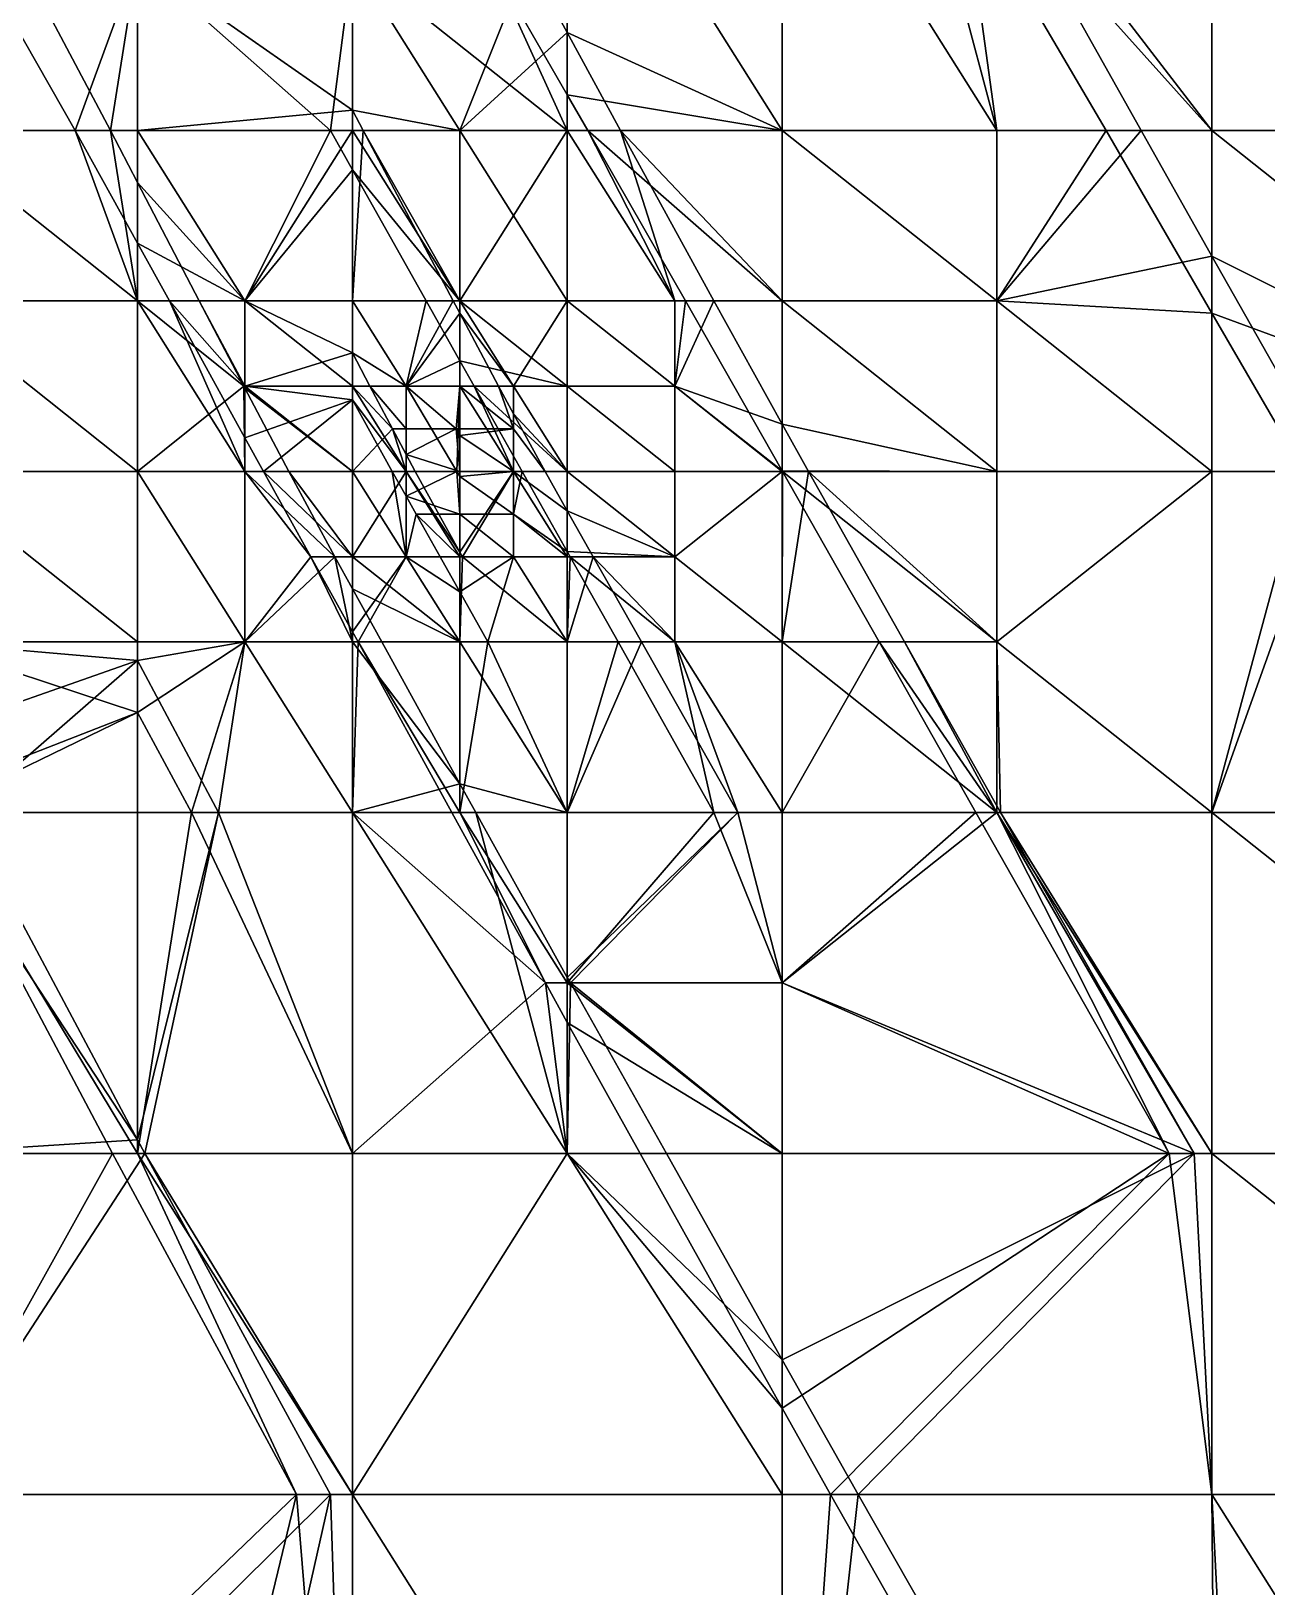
# Model space of a CAD drawing. Extents: x 376891 to 377036, y 6958800 to 6959083.
# Drawn here: x 376998.57 to 377021.57, y 6958930.8 to 6958959.76 of the extents above; entities that cross this region are included whole.
import ezdxf

# ---------------------------------------------------------------- set-up
doc = ezdxf.new("R2010")
doc.units = 0
doc.layers.add('FM2', color=7, linetype='CONTINUOUS')

msp = doc.modelspace()

# ---------------------------------------------------------------- linework, layer by layer
at = {"layer": 'FM2'}
for points in [[(376996.548, 6958957.916, 324.598), (377000.042, 6958957.916, 326.485), (376996.673, 6958964.266, 326.485)], [(376996.673, 6958964.266, 326.485), (377000.042, 6958957.916, 326.485), (377000.548, 6958961.091, 327.656)], [(377008.548, 6958964.266, 333.269), (377008.548, 6958958.581, 331.525), (377007.099, 6958961.091, 331.525)], [(377007.815, 6958961.091, 331.525), (377008.548, 6958959.737, 331.525), (377008.548, 6958964.266, 332.834)], [(377012.548, 6958957.916, 333.094), (377012.548, 6958964.266, 334.935), (377008.548, 6958964.266, 332.834)], [(377012.548, 6958957.916, 333.094), (377008.548, 6958964.266, 332.834), (377008.548, 6958959.737, 331.525)], [(377008.548, 6958964.266, 333.269), (377012.548, 6958964.266, 335.362), (377012.548, 6958957.916, 333.418)], [(377008.548, 6958958.581, 331.525), (377008.548, 6958964.266, 333.269), (377012.548, 6958957.916, 333.418)], [(377012.548, 6958964.266, 334.935), (377012.548, 6958957.916, 333.094), (377016.548, 6958957.916, 335.173)], [(377015.669, 6958964.266, 336.565), (377012.548, 6958964.266, 334.935), (377016.548, 6958957.916, 335.173)], [(377016.548, 6958957.916, 335.507), (377012.548, 6958957.916, 333.418), (377012.548, 6958964.266, 335.362)], [(377016.548, 6958957.916, 335.507), (377012.548, 6958964.266, 335.362), (377014.853, 6958964.266, 336.565)], [(377014.853, 6958964.266, 336.565), (377018.58, 6958957.916, 336.565), (377016.548, 6958957.916, 335.507)], [(377014.853, 6958964.266, 336.565), (377020.548, 6958964.266, 339.528), (377020.548, 6958957.916, 337.587)], [(377020.548, 6958957.916, 337.587), (377018.58, 6958957.916, 336.565), (377014.853, 6958964.266, 336.565)], [(377016.548, 6958957.916, 335.173), (377019.232, 6958957.916, 336.565), (377015.669, 6958964.266, 336.565)], [(377020.548, 6958957.916, 337.246), (377020.548, 6958964.266, 339.108), (377015.669, 6958964.266, 336.565)], [(377015.669, 6958964.266, 336.565), (377019.232, 6958957.916, 336.565), (377020.548, 6958957.916, 337.246)], [(377028.548, 6958957.916, 341.371), (377028.548, 6958964.266, 343.246), (377020.548, 6958964.266, 339.108)], [(377020.548, 6958964.266, 339.108), (377020.548, 6958957.916, 337.246), (377028.548, 6958957.916, 341.371)], [(377020.548, 6958964.266, 339.528), (377028.548, 6958964.266, 343.66), (377028.548, 6958957.916, 341.721)], [(377028.548, 6958957.916, 341.721), (377020.548, 6958957.916, 337.587), (377020.548, 6958964.266, 339.528)], [(377000.548, 6958961.091, 328.059), (376999.388, 6958957.916, 326.485), (376996.548, 6958962.894, 326.485)], [(376996.548, 6958957.916, 324.968), (376996.548, 6958962.894, 326.485), (376999.388, 6958957.916, 326.485)], [(377000.548, 6958961.091, 328.059), (377000.548, 6958957.916, 327.104), (376999.388, 6958957.916, 326.485)], [(377000.042, 6958957.916, 326.485), (377000.548, 6958957.916, 326.758), (377000.548, 6958961.091, 327.656)], [(377000.548, 6958961.091, 327.656), (377000.548, 6958957.916, 326.758), (377004.548, 6958958.294, 329.005)], [(377004.548, 6958958.294, 329.005), (377004.548, 6958961.091, 329.798), (377000.548, 6958961.091, 327.656)], [(377004.137, 6958957.916, 329.005), (377000.548, 6958957.916, 327.104), (377000.548, 6958961.091, 328.059)], [(377004.137, 6958957.916, 329.005), (377000.548, 6958961.091, 328.059), (377004.548, 6958961.091, 330.182)], [(377004.548, 6958961.091, 330.182), (377004.548, 6958957.916, 329.222), (377004.137, 6958957.916, 329.005)], [(377004.548, 6958961.091, 329.798), (377004.548, 6958958.294, 329.005), (377006.548, 6958957.916, 329.954)], [(377007.815, 6958961.091, 331.525), (377004.548, 6958961.091, 329.798), (377006.548, 6958957.916, 329.954)], [(377008.548, 6958957.916, 331.323), (377004.548, 6958957.916, 329.222), (377004.548, 6958961.091, 330.182)], [(377004.548, 6958961.091, 330.182), (377007.099, 6958961.091, 331.525), (377008.548, 6958957.916, 331.323)], [(377008.548, 6958959.737, 331.525), (377007.815, 6958961.091, 331.525), (377006.548, 6958957.916, 329.954)], [(377007.099, 6958961.091, 331.525), (377008.548, 6958958.581, 331.525), (377008.548, 6958957.916, 331.323)], [(377006.548, 6958957.916, 329.954), (377008.548, 6958957.916, 331.005), (377008.548, 6958959.737, 331.525)], [(377009.542, 6958957.916, 331.525), (377008.548, 6958959.737, 331.525), (377008.548, 6958957.916, 331.005)], [(377008.548, 6958959.737, 331.525), (377009.542, 6958957.916, 331.525), (377012.548, 6958957.916, 333.094)], [(377008.548, 6958957.916, 331.323), (377008.548, 6958958.581, 331.525), (377008.932, 6958957.916, 331.525)], [(377012.548, 6958957.916, 333.418), (377008.932, 6958957.916, 331.525), (377008.548, 6958958.581, 331.525)], [(377000.548, 6958957.916, 326.758), (377004.548, 6958957.916, 328.898), (377004.548, 6958958.294, 329.005)], [(377004.75, 6958957.916, 329.005), (377004.548, 6958958.294, 329.005), (377004.548, 6958957.916, 328.898)], [(377004.548, 6958958.294, 329.005), (377004.75, 6958957.916, 329.005), (377006.548, 6958957.916, 329.954)], [(376996.548, 6958957.916, 324.598), (376996.548, 6958954.742, 323.704), (377000.548, 6958954.742, 325.865)], [(377000.548, 6958954.742, 325.865), (377000.042, 6958957.916, 326.485), (376996.548, 6958957.916, 324.598)], [(377000.548, 6958954.742, 326.168), (376996.548, 6958954.742, 324.037), (376996.548, 6958957.916, 324.968)], [(376996.548, 6958957.916, 324.968), (376999.388, 6958957.916, 326.485), (377000.548, 6958954.742, 326.168)], [(376999.388, 6958957.916, 326.485), (377000.548, 6958957.916, 327.104), (377000.548, 6958955.818, 326.485)], [(376999.388, 6958957.916, 326.485), (377000.548, 6958955.818, 326.485), (377000.548, 6958954.742, 326.168)], [(377000.548, 6958956.945, 326.485), (377000.548, 6958957.916, 326.758), (377000.042, 6958957.916, 326.485)], [(377000.548, 6958954.742, 325.865), (377000.548, 6958956.945, 326.485), (377000.042, 6958957.916, 326.485)], [(377000.548, 6958957.916, 326.758), (377000.548, 6958956.945, 326.485), (377002.548, 6958954.742, 326.944)], [(377004.548, 6958957.916, 328.898), (377000.548, 6958957.916, 326.758), (377002.548, 6958954.742, 326.944)], [(377002.548, 6958954.742, 327.23), (377000.548, 6958955.818, 326.485), (377000.548, 6958957.916, 327.104)], [(377002.548, 6958954.742, 327.23), (377000.548, 6958957.916, 327.104), (377004.137, 6958957.916, 329.005)], [(377002.548, 6958954.742, 326.944), (377004.548, 6958954.742, 328.014), (377004.548, 6958957.916, 328.898)], [(377002.548, 6958954.742, 327.23), (377004.137, 6958957.916, 329.005), (377004.548, 6958957.182, 329.005)], [(377004.137, 6958957.916, 329.005), (377004.548, 6958957.916, 329.222), (377004.548, 6958957.182, 329.005)], [(377004.75, 6958957.916, 329.005), (377004.548, 6958957.916, 328.898), (377004.548, 6958954.742, 328.014)], [(377004.548, 6958954.742, 328.014), (377006.426, 6958954.742, 329.005), (377004.75, 6958957.916, 329.005)], [(377006.548, 6958954.742, 329.332), (377004.548, 6958957.182, 329.005), (377004.548, 6958957.916, 329.222)], [(377006.548, 6958954.742, 329.332), (377004.548, 6958957.916, 329.222), (377008.548, 6958957.916, 331.323)], [(377006.548, 6958954.742, 329.069), (377006.548, 6958957.916, 329.954), (377004.75, 6958957.916, 329.005)], [(377004.75, 6958957.916, 329.005), (377006.426, 6958954.742, 329.005), (377006.548, 6958954.742, 329.069)], [(377008.548, 6958954.742, 330.111), (377008.548, 6958957.916, 331.005), (377006.548, 6958957.916, 329.954)], [(377006.548, 6958957.916, 329.954), (377006.548, 6958954.742, 329.069), (377008.548, 6958954.742, 330.111)], [(377008.548, 6958957.916, 331.323), (377008.548, 6958954.742, 330.376), (377006.548, 6958954.742, 329.332)], [(377008.548, 6958957.916, 331.005), (377008.548, 6958954.742, 330.111), (377010.548, 6958954.742, 331.147)], [(377009.542, 6958957.916, 331.525), (377008.548, 6958957.916, 331.005), (377010.548, 6958954.742, 331.147)], [(377010.548, 6958954.742, 331.42), (377008.548, 6958954.742, 330.376), (377008.548, 6958957.916, 331.323)], [(377010.548, 6958954.742, 331.42), (377008.548, 6958957.916, 331.323), (377008.932, 6958957.916, 331.525)], [(377008.932, 6958957.916, 331.525), (377010.749, 6958954.742, 331.525), (377010.548, 6958954.742, 331.42)], [(377008.932, 6958957.916, 331.525), (377012.548, 6958957.916, 333.418), (377012.548, 6958954.742, 332.465)], [(377012.548, 6958954.742, 332.465), (377010.749, 6958954.742, 331.525), (377008.932, 6958957.916, 331.525)], [(377010.548, 6958954.742, 331.147), (377011.277, 6958954.742, 331.525), (377009.542, 6958957.916, 331.525)], [(377012.548, 6958954.742, 332.184), (377012.548, 6958957.916, 333.094), (377009.542, 6958957.916, 331.525)], [(377009.542, 6958957.916, 331.525), (377011.277, 6958954.742, 331.525), (377012.548, 6958954.742, 332.184)], [(377016.548, 6958954.742, 334.256), (377016.548, 6958957.916, 335.173), (377012.548, 6958957.916, 333.094)], [(377012.548, 6958957.916, 333.094), (377012.548, 6958954.742, 332.184), (377016.548, 6958954.742, 334.256)], [(377012.548, 6958957.916, 333.418), (377016.548, 6958957.916, 335.507), (377016.548, 6958954.742, 334.552)], [(377016.548, 6958954.742, 334.552), (377012.548, 6958954.742, 332.465), (377012.548, 6958957.916, 333.418)], [(377019.232, 6958957.916, 336.565), (377016.548, 6958957.916, 335.173), (377016.548, 6958954.742, 334.256)], [(377020.548, 6958955.575, 336.565), (377019.232, 6958957.916, 336.565), (377016.548, 6958954.742, 334.256)], [(377016.548, 6958954.742, 334.552), (377016.548, 6958957.916, 335.507), (377018.58, 6958957.916, 336.565)], [(377016.548, 6958954.742, 334.552), (377018.58, 6958957.916, 336.565), (377020.548, 6958954.512, 336.565)], [(377018.58, 6958957.916, 336.565), (377020.548, 6958957.916, 337.587), (377020.548, 6958954.512, 336.565)], [(377020.548, 6958955.575, 336.565), (377020.548, 6958957.916, 337.246), (377019.232, 6958957.916, 336.565)], [(377028.548, 6958951.567, 339.512), (377028.548, 6958957.916, 341.371), (377020.548, 6958957.916, 337.246)], [(377028.548, 6958951.567, 339.512), (377020.548, 6958957.916, 337.246), (377020.548, 6958955.575, 336.565)], [(377020.548, 6958957.916, 337.587), (377028.548, 6958957.916, 341.721), (377028.548, 6958951.567, 339.813)], [(377020.548, 6958954.512, 336.565), (377020.548, 6958957.916, 337.587), (377028.548, 6958951.567, 339.813)], [(377004.548, 6958957.182, 329.005), (377004.548, 6958954.742, 328.285), (377002.548, 6958954.742, 327.23)], [(377004.548, 6958954.742, 328.285), (377004.548, 6958957.182, 329.005), (377005.923, 6958954.742, 329.005)], [(377006.548, 6958954.742, 329.332), (377005.923, 6958954.742, 329.005), (377004.548, 6958957.182, 329.005)], [(377000.548, 6958956.945, 326.485), (377001.697, 6958954.742, 326.485), (377002.548, 6958954.742, 326.944)], [(377001.697, 6958954.742, 326.485), (377000.548, 6958956.945, 326.485), (377000.548, 6958954.742, 325.865)], [(377002.548, 6958954.742, 327.23), (377001.145, 6958954.742, 326.485), (377000.548, 6958955.818, 326.485)], [(377000.548, 6958954.742, 326.168), (377000.548, 6958955.818, 326.485), (377001.145, 6958954.742, 326.485)], [(377020.548, 6958951.567, 335.398), (377020.548, 6958955.575, 336.565), (377016.548, 6958954.742, 334.256)], [(377022.816, 6958951.567, 336.565), (377020.548, 6958955.575, 336.565), (377020.548, 6958951.567, 335.398)], [(377020.548, 6958955.575, 336.565), (377022.816, 6958951.567, 336.565), (377028.548, 6958951.567, 339.512)], [(377000.548, 6958951.567, 324.965), (377000.548, 6958954.742, 325.865), (376996.548, 6958954.742, 323.704)], [(376996.548, 6958954.742, 323.704), (376996.548, 6958951.567, 322.816), (377000.548, 6958951.567, 324.965)], [(376996.548, 6958954.742, 324.037), (377000.548, 6958954.742, 326.168), (377000.548, 6958951.567, 325.243)], [(377000.548, 6958951.567, 325.243), (376996.548, 6958951.567, 323.128), (376996.548, 6958954.742, 324.037)], [(377000.548, 6958954.742, 325.865), (377000.548, 6958951.567, 324.965), (377002.527, 6958953.154, 326.485)], [(377002.527, 6958953.154, 326.485), (377001.697, 6958954.742, 326.485), (377000.548, 6958954.742, 325.865)], [(377002.548, 6958951.567, 326.303), (377000.548, 6958951.567, 325.243), (377000.548, 6958954.742, 326.168)], [(377000.548, 6958954.742, 326.168), (377001.145, 6958954.742, 326.485), (377002.548, 6958951.567, 326.303)], [(377002.548, 6958953.154, 326.766), (377002.548, 6958952.193, 326.485), (377001.145, 6958954.742, 326.485)], [(377001.145, 6958954.742, 326.485), (377002.548, 6958954.742, 327.23), (377002.548, 6958953.154, 326.766)], [(377001.145, 6958954.742, 326.485), (377002.548, 6958952.193, 326.485), (377002.548, 6958951.567, 326.303)], [(377002.548, 6958953.154, 326.497), (377002.548, 6958954.742, 326.944), (377001.697, 6958954.742, 326.485)], [(377001.697, 6958954.742, 326.485), (377002.527, 6958953.154, 326.485), (377002.548, 6958953.154, 326.497)], [(377002.548, 6958954.742, 326.944), (377002.548, 6958953.154, 326.497), (377004.548, 6958953.777, 327.745)], [(377004.548, 6958953.777, 327.745), (377004.548, 6958954.742, 328.014), (377002.548, 6958954.742, 326.944)], [(377002.548, 6958954.742, 327.23), (377004.548, 6958954.742, 328.285), (377004.548, 6958953.154, 327.82)], [(377004.548, 6958953.154, 327.82), (377002.548, 6958953.154, 326.766), (377002.548, 6958954.742, 327.23)], [(377004.548, 6958954.742, 328.014), (377004.548, 6958953.777, 327.745), (377005.548, 6958953.154, 328.103)], [(377006.426, 6958954.742, 329.005), (377004.548, 6958954.742, 328.014), (377005.548, 6958953.154, 328.103)], [(377005.548, 6958953.154, 328.344), (377004.548, 6958953.154, 327.82), (377004.548, 6958954.742, 328.285)], [(377005.548, 6958953.154, 328.344), (377004.548, 6958954.742, 328.285), (377005.923, 6958954.742, 329.005)], [(377006.548, 6958954.51, 329.005), (377006.426, 6958954.742, 329.005), (377005.548, 6958953.154, 328.103)], [(377005.548, 6958953.154, 328.344), (377005.923, 6958954.742, 329.005), (377006.548, 6958953.628, 329.005)], [(377005.923, 6958954.742, 329.005), (377006.548, 6958954.742, 329.332), (377006.548, 6958953.628, 329.005)], [(377006.548, 6958954.51, 329.005), (377006.548, 6958954.742, 329.069), (377006.426, 6958954.742, 329.005)], [(377006.548, 6958954.742, 329.069), (377006.548, 6958954.51, 329.005), (377007.548, 6958953.154, 329.149)], [(377008.548, 6958954.742, 330.111), (377006.548, 6958954.742, 329.069), (377007.548, 6958953.154, 329.149)], [(377006.548, 6958954.742, 329.332), (377008.548, 6958954.742, 330.376), (377008.548, 6958953.154, 329.909)], [(377006.548, 6958953.628, 329.005), (377006.548, 6958954.742, 329.332), (377008.548, 6958953.154, 329.909)], [(377007.548, 6958953.154, 329.149), (377008.548, 6958953.154, 329.666), (377008.548, 6958954.742, 330.111)], [(377010.548, 6958953.154, 330.697), (377010.548, 6958954.742, 331.147), (377008.548, 6958954.742, 330.111)], [(377008.548, 6958954.742, 330.111), (377008.548, 6958953.154, 329.666), (377010.548, 6958953.154, 330.697)], [(377008.548, 6958954.742, 330.376), (377010.548, 6958954.742, 331.42), (377010.548, 6958953.154, 330.95)], [(377010.548, 6958953.154, 330.95), (377008.548, 6958953.154, 329.909), (377008.548, 6958954.742, 330.376)], [(377011.277, 6958954.742, 331.525), (377010.548, 6958954.742, 331.147), (377010.548, 6958953.154, 330.697)], [(377012.548, 6958952.448, 331.525), (377011.277, 6958954.742, 331.525), (377010.548, 6958953.154, 330.697)], [(377010.548, 6958953.154, 330.95), (377010.548, 6958954.742, 331.42), (377010.749, 6958954.742, 331.525)], [(377010.548, 6958953.154, 330.95), (377010.749, 6958954.742, 331.525), (377012.548, 6958951.579, 331.525)], [(377010.749, 6958954.742, 331.525), (377012.548, 6958954.742, 332.465), (377012.548, 6958951.579, 331.525)], [(377012.548, 6958952.448, 331.525), (377012.548, 6958954.742, 332.184), (377011.277, 6958954.742, 331.525)], [(377016.548, 6958951.567, 333.334), (377016.548, 6958954.742, 334.256), (377012.548, 6958954.742, 332.184)], [(377016.548, 6958951.567, 333.334), (377012.548, 6958954.742, 332.184), (377012.548, 6958952.448, 331.525)], [(377012.548, 6958954.742, 332.465), (377016.548, 6958954.742, 334.552), (377016.548, 6958951.567, 333.602)], [(377012.548, 6958951.579, 331.525), (377012.548, 6958954.742, 332.465), (377016.548, 6958951.567, 333.602)], [(377016.548, 6958954.742, 334.256), (377016.548, 6958951.567, 333.334), (377020.548, 6958951.567, 335.398)], [(377016.548, 6958954.742, 334.552), (377020.548, 6958954.512, 336.565), (377020.548, 6958951.567, 335.68)], [(377020.548, 6958951.567, 335.68), (377016.548, 6958951.567, 333.602), (377016.548, 6958954.742, 334.552)], [(377005.548, 6958953.154, 328.103), (377006.548, 6958953.154, 328.629), (377006.548, 6958954.51, 329.005)], [(377007.27, 6958953.154, 329.005), (377006.548, 6958954.51, 329.005), (377006.548, 6958953.154, 328.629)], [(377006.548, 6958954.51, 329.005), (377007.27, 6958953.154, 329.005), (377007.548, 6958953.154, 329.149)], [(377020.548, 6958951.567, 335.68), (377020.548, 6958954.512, 336.565), (377022.259, 6958951.567, 336.565)], [(377028.548, 6958951.567, 339.813), (377022.259, 6958951.567, 336.565), (377020.548, 6958954.512, 336.565)], [(377002.548, 6958953.154, 326.497), (377004.548, 6958953.154, 327.571), (377004.548, 6958953.777, 327.745)], [(377004.875, 6958953.154, 327.745), (377004.548, 6958953.777, 327.745), (377004.548, 6958953.154, 327.571)], [(377004.548, 6958953.777, 327.745), (377004.875, 6958953.154, 327.745), (377005.548, 6958953.154, 328.103)], [(377006.548, 6958953.628, 329.005), (377006.548, 6958953.154, 328.866), (377005.548, 6958953.154, 328.344)], [(377006.548, 6958953.154, 328.866), (377006.548, 6958953.628, 329.005), (377006.814, 6958953.154, 329.005)], [(377008.548, 6958953.154, 329.909), (377006.814, 6958953.154, 329.005), (377006.548, 6958953.628, 329.005)], [(377000.548, 6958951.567, 324.965), (377002.548, 6958951.567, 326.045), (377002.527, 6958953.154, 326.485)], [(377002.548, 6958953.114, 326.485), (377002.548, 6958953.154, 326.497), (377002.527, 6958953.154, 326.485)], [(377002.548, 6958951.567, 326.045), (377002.548, 6958953.114, 326.485), (377002.527, 6958953.154, 326.485)], [(377004.548, 6958951.567, 327.121), (377004.548, 6958953.154, 327.571), (377002.548, 6958953.154, 326.497)], [(377004.548, 6958951.567, 327.121), (377002.548, 6958953.154, 326.497), (377002.548, 6958953.114, 326.485)], [(377004.548, 6958952.898, 327.745), (377002.548, 6958952.193, 326.485), (377002.548, 6958953.154, 326.766)], [(377002.548, 6958953.154, 326.766), (377004.548, 6958953.154, 327.82), (377004.548, 6958952.898, 327.745)], [(377002.548, 6958953.114, 326.485), (377003.365, 6958951.567, 326.485), (377004.548, 6958951.567, 327.121)], [(377003.365, 6958951.567, 326.485), (377002.548, 6958953.114, 326.485), (377002.548, 6958951.567, 326.045)], [(377004.548, 6958953.154, 327.571), (377004.548, 6958951.567, 327.121), (377005.293, 6958952.36, 327.745)], [(377005.293, 6958952.36, 327.745), (377004.875, 6958953.154, 327.745), (377004.548, 6958953.154, 327.571)], [(377004.548, 6958953.154, 327.82), (377005.548, 6958953.154, 328.344), (377005.548, 6958951.567, 327.88)], [(377004.548, 6958952.898, 327.745), (377004.548, 6958953.154, 327.82), (377005.548, 6958951.567, 327.88)], [(377005.548, 6958952.36, 327.881), (377005.548, 6958953.154, 328.103), (377004.875, 6958953.154, 327.745)], [(377004.875, 6958953.154, 327.745), (377005.293, 6958952.36, 327.745), (377005.548, 6958952.36, 327.881)], [(377005.548, 6958953.154, 328.103), (377005.548, 6958952.36, 327.881), (377006.481, 6958952.36, 328.375)], [(377006.548, 6958953.154, 328.629), (377005.548, 6958953.154, 328.103), (377006.481, 6958952.36, 328.375)], [(377006.495, 6958951.567, 328.375), (377005.548, 6958951.567, 327.88), (377005.548, 6958953.154, 328.344)], [(377006.495, 6958951.567, 328.375), (377005.548, 6958953.154, 328.344), (377006.548, 6958953.154, 328.866)], [(377006.481, 6958952.36, 328.375), (377006.548, 6958952.36, 328.41), (377006.548, 6958953.154, 328.629)], [(377006.548, 6958953.154, 328.866), (377006.548, 6958951.567, 328.402), (377006.495, 6958951.567, 328.375)], [(377006.548, 6958953.154, 328.629), (377006.548, 6958952.36, 328.41), (377007.548, 6958952.36, 328.928)], [(377007.548, 6958952.36, 328.928), (377007.27, 6958953.154, 329.005), (377006.548, 6958953.154, 328.629)], [(377007.548, 6958951.567, 328.922), (377006.548, 6958951.567, 328.402), (377006.548, 6958953.154, 328.866)], [(377007.548, 6958951.567, 328.922), (377006.548, 6958953.154, 328.866), (377006.814, 6958953.154, 329.005)], [(377006.814, 6958953.154, 329.005), (377007.707, 6958951.567, 329.005), (377007.548, 6958951.567, 328.922)], [(377006.814, 6958953.154, 329.005), (377008.548, 6958953.154, 329.909), (377008.548, 6958951.567, 329.443)], [(377008.548, 6958951.567, 329.443), (377007.707, 6958951.567, 329.005), (377006.814, 6958953.154, 329.005)], [(377007.548, 6958952.36, 328.928), (377007.548, 6958952.638, 329.005), (377007.27, 6958953.154, 329.005)], [(377007.548, 6958952.638, 329.005), (377007.548, 6958953.154, 329.149), (377007.27, 6958953.154, 329.005)], [(377008.548, 6958951.567, 329.217), (377008.548, 6958953.154, 329.666), (377007.548, 6958953.154, 329.149)], [(377008.548, 6958951.567, 329.217), (377007.548, 6958953.154, 329.149), (377007.548, 6958952.638, 329.005)], [(377010.548, 6958951.567, 330.244), (377010.548, 6958953.154, 330.697), (377008.548, 6958953.154, 329.666)], [(377008.548, 6958953.154, 329.666), (377008.548, 6958951.567, 329.217), (377010.548, 6958951.567, 330.244)], [(377008.548, 6958953.154, 329.909), (377010.548, 6958953.154, 330.95), (377010.548, 6958951.567, 330.483)], [(377010.548, 6958951.567, 330.483), (377008.548, 6958951.567, 329.443), (377008.548, 6958953.154, 329.909)], [(377012.548, 6958951.567, 331.272), (377012.548, 6958952.448, 331.525), (377010.548, 6958953.154, 330.697)], [(377010.548, 6958953.154, 330.697), (377010.548, 6958951.567, 330.244), (377012.548, 6958951.567, 331.272)], [(377010.548, 6958953.154, 330.95), (377012.548, 6958951.579, 331.525), (377012.548, 6958951.567, 331.521)], [(377012.548, 6958951.567, 331.521), (377010.548, 6958951.567, 330.483), (377010.548, 6958953.154, 330.95)], [(377004.548, 6958952.898, 327.745), (377002.894, 6958951.567, 326.485), (377002.548, 6958952.193, 326.485)], [(377004.548, 6958952.898, 327.745), (377004.548, 6958951.567, 327.356), (377002.894, 6958951.567, 326.485)], [(377005.548, 6958951.567, 327.88), (377005.291, 6958951.567, 327.745), (377004.548, 6958952.898, 327.745)], [(377004.548, 6958951.567, 327.356), (377004.548, 6958952.898, 327.745), (377005.291, 6958951.567, 327.745)], [(377008.136, 6958951.567, 329.005), (377007.548, 6958952.638, 329.005), (377007.548, 6958952.36, 328.928)], [(377007.548, 6958952.638, 329.005), (377008.136, 6958951.567, 329.005), (377008.548, 6958951.567, 329.217)], [(377013.039, 6958951.567, 331.525), (377012.548, 6958952.448, 331.525), (377012.548, 6958951.567, 331.272)], [(377012.548, 6958952.448, 331.525), (377013.039, 6958951.567, 331.525), (377016.548, 6958951.567, 333.334)], [(377002.548, 6958951.567, 326.303), (377002.548, 6958952.193, 326.485), (377002.894, 6958951.567, 326.485)], [(377004.548, 6958951.567, 327.121), (377005.548, 6958951.567, 327.656), (377005.293, 6958952.36, 327.745)], [(377005.548, 6958951.88, 327.745), (377005.548, 6958952.36, 327.881), (377005.293, 6958952.36, 327.745)], [(377005.548, 6958951.567, 327.656), (377005.548, 6958951.88, 327.745), (377005.293, 6958952.36, 327.745)], [(377006.481, 6958952.36, 328.375), (377005.548, 6958952.36, 327.881), (377005.548, 6958951.88, 327.745)], [(377006.548, 6958951.567, 328.189), (377006.481, 6958952.36, 328.375), (377005.548, 6958951.88, 327.745)], [(377006.548, 6958951.567, 328.189), (377006.548, 6958952.234, 328.375), (377006.481, 6958952.36, 328.375)], [(377006.548, 6958952.234, 328.375), (377006.548, 6958952.36, 328.41), (377006.481, 6958952.36, 328.375)], [(377007.548, 6958952.36, 328.928), (377006.548, 6958952.36, 328.41), (377006.548, 6958952.234, 328.375)], [(377007.548, 6958951.567, 328.703), (377007.548, 6958952.36, 328.928), (377006.548, 6958952.234, 328.375)], [(377006.548, 6958952.234, 328.375), (377006.548, 6958951.567, 328.189), (377007.548, 6958951.567, 328.703)], [(377007.548, 6958952.36, 328.928), (377007.548, 6958951.567, 328.703), (377008.136, 6958951.567, 329.005)], [(377005.548, 6958951.88, 327.745), (377005.715, 6958951.567, 327.745), (377006.548, 6958951.567, 328.189)], [(377005.715, 6958951.567, 327.745), (377005.548, 6958951.88, 327.745), (377005.548, 6958951.567, 327.656)], [(377000.548, 6958948.392, 324.064), (377000.548, 6958951.567, 324.965), (376996.548, 6958951.567, 322.816)], [(376996.548, 6958951.567, 322.816), (376996.548, 6958948.392, 321.932), (377000.548, 6958948.392, 324.064)], [(376996.548, 6958951.567, 323.128), (377000.548, 6958951.567, 325.243), (377000.548, 6958948.392, 324.334)], [(377000.548, 6958948.392, 324.334), (376996.548, 6958948.392, 322.238), (376996.548, 6958951.567, 323.128)], [(377002.548, 6958948.392, 325.131), (377002.548, 6958951.567, 326.045), (377000.548, 6958951.567, 324.965)], [(377000.548, 6958951.567, 324.965), (377000.548, 6958948.392, 324.064), (377002.548, 6958948.392, 325.131)], [(377000.548, 6958951.567, 325.243), (377002.548, 6958951.567, 326.303), (377002.548, 6958948.392, 325.383)], [(377002.548, 6958948.392, 325.383), (377000.548, 6958948.392, 324.334), (377000.548, 6958951.567, 325.243)], [(377002.548, 6958951.567, 326.045), (377002.548, 6958948.392, 325.131), (377004.22, 6958949.979, 326.485)], [(377004.22, 6958949.979, 326.485), (377003.365, 6958951.567, 326.485), (377002.548, 6958951.567, 326.045)], [(377003.772, 6958949.979, 326.485), (377002.548, 6958948.392, 325.383), (377002.548, 6958951.567, 326.303)], [(377002.548, 6958951.567, 326.303), (377002.894, 6958951.567, 326.485), (377003.772, 6958949.979, 326.485)], [(377002.894, 6958951.567, 326.485), (377004.548, 6958951.567, 327.356), (377004.548, 6958949.979, 326.893)], [(377004.548, 6958949.979, 326.893), (377003.772, 6958949.979, 326.485), (377002.894, 6958951.567, 326.485)], [(377004.548, 6958949.979, 326.661), (377004.548, 6958951.567, 327.121), (377003.365, 6958951.567, 326.485)], [(377003.365, 6958951.567, 326.485), (377004.22, 6958949.979, 326.485), (377004.548, 6958949.979, 326.661)], [(377004.548, 6958949.979, 326.661), (377006.548, 6958949.979, 327.72), (377005.548, 6958951.567, 327.656)], [(377005.548, 6958951.567, 327.656), (377004.548, 6958951.567, 327.121), (377004.548, 6958949.979, 326.661)], [(377005.548, 6958949.979, 327.415), (377004.548, 6958949.979, 326.893), (377004.548, 6958951.567, 327.356)], [(377004.548, 6958951.567, 327.356), (377005.291, 6958951.567, 327.745), (377005.548, 6958949.979, 327.415)], [(377005.291, 6958951.567, 327.745), (377005.548, 6958951.567, 327.88), (377005.548, 6958951.107, 327.745)], [(377005.291, 6958951.567, 327.745), (377005.548, 6958951.107, 327.745), (377005.548, 6958949.979, 327.415)], [(377006.548, 6958950.064, 327.745), (377005.715, 6958951.567, 327.745), (377005.548, 6958951.567, 327.656)], [(377006.548, 6958949.979, 327.72), (377006.548, 6958950.064, 327.745), (377005.548, 6958951.567, 327.656)], [(377005.548, 6958951.107, 327.745), (377005.548, 6958951.567, 327.88), (377006.495, 6958951.567, 328.375)], [(377005.548, 6958951.107, 327.745), (377006.495, 6958951.567, 328.375), (377006.548, 6958950.773, 328.17)], [(377006.548, 6958950.064, 327.745), (377006.548, 6958951.567, 328.189), (377005.715, 6958951.567, 327.745)], [(377006.495, 6958951.567, 328.375), (377006.548, 6958951.473, 328.375), (377006.548, 6958950.773, 328.17)], [(377006.495, 6958951.567, 328.375), (377006.548, 6958951.567, 328.402), (377006.548, 6958951.473, 328.375)], [(377006.548, 6958950.064, 327.745), (377006.596, 6958949.979, 327.745), (377007.548, 6958951.567, 328.703)], [(377007.548, 6958951.567, 328.703), (377006.548, 6958951.567, 328.189), (377006.548, 6958950.064, 327.745)], [(377006.548, 6958951.473, 328.375), (377006.548, 6958951.567, 328.402), (377007.548, 6958951.567, 328.922)], [(377006.548, 6958951.473, 328.375), (377007.548, 6958951.567, 328.922), (377007.548, 6958950.773, 328.69)], [(377006.596, 6958949.979, 327.745), (377008.548, 6958949.979, 328.758), (377007.548, 6958951.567, 328.703)], [(377008.548, 6958950.834, 329.005), (377008.136, 6958951.567, 329.005), (377007.548, 6958951.567, 328.703)], [(377008.548, 6958949.979, 328.758), (377008.548, 6958950.834, 329.005), (377007.548, 6958951.567, 328.703)], [(377007.548, 6958950.773, 328.69), (377007.548, 6958951.567, 328.922), (377007.707, 6958951.567, 329.005)], [(377007.548, 6958950.773, 328.69), (377007.707, 6958951.567, 329.005), (377008.548, 6958950.075, 329.005)], [(377007.707, 6958951.567, 329.005), (377008.548, 6958951.567, 329.443), (377008.548, 6958950.075, 329.005)], [(377008.548, 6958950.834, 329.005), (377008.548, 6958951.567, 329.217), (377008.136, 6958951.567, 329.005)], [(377010.548, 6958949.979, 329.787), (377010.548, 6958951.567, 330.244), (377008.548, 6958951.567, 329.217)], [(377010.548, 6958949.979, 329.787), (377008.548, 6958951.567, 329.217), (377008.548, 6958950.834, 329.005)], [(377008.548, 6958951.567, 329.443), (377010.548, 6958951.567, 330.483), (377010.548, 6958949.979, 330.016)], [(377008.548, 6958950.075, 329.005), (377008.548, 6958951.567, 329.443), (377010.548, 6958949.979, 330.016)], [(377012.548, 6958951.567, 331.272), (377010.548, 6958951.567, 330.244), (377010.548, 6958949.979, 329.787)], [(377012.548, 6958948.392, 330.355), (377012.548, 6958951.567, 331.272), (377010.548, 6958949.979, 329.787)], [(377010.548, 6958949.979, 330.016), (377010.548, 6958951.567, 330.483), (377012.548, 6958951.567, 331.521)], [(377010.548, 6958949.979, 330.016), (377012.548, 6958951.567, 331.521), (377012.548, 6958948.392, 330.588)], [(377012.548, 6958951.567, 331.521), (377012.548, 6958951.579, 331.525), (377012.555, 6958951.567, 331.525)], [(377016.548, 6958951.567, 333.602), (377012.555, 6958951.567, 331.525), (377012.548, 6958951.579, 331.525)], [(377013.039, 6958951.567, 331.525), (377012.548, 6958951.567, 331.272), (377012.548, 6958948.392, 330.355)], [(377012.548, 6958948.392, 330.355), (377014.824, 6958948.392, 331.525), (377013.039, 6958951.567, 331.525)], [(377012.548, 6958948.392, 330.588), (377012.548, 6958951.567, 331.521), (377012.555, 6958951.567, 331.525)], [(377012.555, 6958951.567, 331.525), (377014.357, 6958948.392, 331.525), (377012.548, 6958948.392, 330.588)], [(377012.555, 6958951.567, 331.525), (377016.548, 6958951.567, 333.602), (377016.548, 6958948.392, 332.66)], [(377016.548, 6958948.392, 332.66), (377014.357, 6958948.392, 331.525), (377012.555, 6958951.567, 331.525)], [(377016.548, 6958948.392, 332.411), (377016.548, 6958951.567, 333.334), (377013.039, 6958951.567, 331.525)], [(377013.039, 6958951.567, 331.525), (377014.824, 6958948.392, 331.525), (377016.548, 6958948.392, 332.411)], [(377020.548, 6958951.567, 335.398), (377016.548, 6958951.567, 333.334), (377016.548, 6958948.392, 332.411)], [(377020.548, 6958945.217, 333.542), (377020.548, 6958951.567, 335.398), (377016.548, 6958948.392, 332.411)], [(377016.548, 6958948.392, 332.66), (377016.548, 6958951.567, 333.602), (377020.548, 6958951.567, 335.68)], [(377016.548, 6958948.392, 332.66), (377020.548, 6958951.567, 335.68), (377020.548, 6958945.217, 333.791)], [(377022.816, 6958951.567, 336.565), (377020.548, 6958951.567, 335.398), (377020.548, 6958945.217, 333.542)], [(377020.548, 6958945.217, 333.542), (377026.445, 6958945.217, 336.565), (377022.816, 6958951.567, 336.565)], [(377020.548, 6958945.217, 333.791), (377020.548, 6958951.567, 335.68), (377022.259, 6958951.567, 336.565)], [(377022.259, 6958951.567, 336.565), (377025.937, 6958945.217, 336.565), (377020.548, 6958945.217, 333.791)], [(377007.548, 6958950.773, 328.69), (377006.548, 6958950.773, 328.17), (377006.548, 6958951.473, 328.375)], [(377006.548, 6958950.773, 328.17), (377005.735, 6958950.773, 327.745), (377005.548, 6958951.107, 327.745)], [(377005.548, 6958949.979, 327.415), (377005.548, 6958951.107, 327.745), (377005.735, 6958950.773, 327.745)], [(377005.735, 6958950.773, 327.745), (377006.18, 6958949.979, 327.745), (377005.548, 6958949.979, 327.415)], [(377005.735, 6958950.773, 327.745), (377006.548, 6958950.773, 328.17), (377006.548, 6958949.979, 327.937)], [(377006.548, 6958949.979, 327.937), (377006.18, 6958949.979, 327.745), (377005.735, 6958950.773, 327.745)], [(377006.548, 6958950.773, 328.17), (377007.548, 6958950.773, 328.69), (377007.548, 6958949.979, 328.457)], [(377007.548, 6958949.979, 328.457), (377006.548, 6958949.979, 327.937), (377006.548, 6958950.773, 328.17)], [(377007.548, 6958950.773, 328.69), (377008.548, 6958950.075, 329.005), (377008.548, 6958949.979, 328.977)], [(377008.548, 6958949.979, 328.977), (377007.548, 6958949.979, 328.457), (377007.548, 6958950.773, 328.69)], [(377009.028, 6958949.979, 329.005), (377008.548, 6958950.834, 329.005), (377008.548, 6958949.979, 328.758)], [(377008.548, 6958950.834, 329.005), (377009.028, 6958949.979, 329.005), (377010.548, 6958949.979, 329.787)], [(377008.548, 6958949.979, 328.977), (377008.548, 6958950.075, 329.005), (377008.602, 6958949.979, 329.005)], [(377010.548, 6958949.979, 330.016), (377008.602, 6958949.979, 329.005), (377008.548, 6958950.075, 329.005)], [(377002.548, 6958948.392, 325.131), (377004.548, 6958948.392, 326.197), (377004.22, 6958949.979, 326.485)], [(377003.772, 6958949.979, 326.485), (377004.548, 6958948.392, 326.431), (377002.548, 6958948.392, 325.383)], [(377003.772, 6958949.979, 326.485), (377004.548, 6958949.979, 326.893), (377004.548, 6958948.579, 326.485)], [(377003.772, 6958949.979, 326.485), (377004.548, 6958948.579, 326.485), (377004.548, 6958948.392, 326.431)], [(377004.548, 6958949.379, 326.485), (377004.548, 6958949.979, 326.661), (377004.22, 6958949.979, 326.485)], [(377004.548, 6958948.392, 326.197), (377004.548, 6958949.379, 326.485), (377004.22, 6958949.979, 326.485)], [(377006.548, 6958948.392, 327.251), (377006.548, 6958949.979, 327.72), (377004.548, 6958949.979, 326.661)], [(377006.548, 6958948.392, 327.251), (377004.548, 6958949.979, 326.661), (377004.548, 6958949.379, 326.485)], [(377005.548, 6958949.979, 327.415), (377004.652, 6958948.392, 326.485), (377004.548, 6958948.579, 326.485)], [(377004.548, 6958948.579, 326.485), (377004.548, 6958949.979, 326.893), (377005.548, 6958949.979, 327.415)], [(377005.548, 6958949.979, 327.415), (377006.548, 6958948.392, 327.473), (377004.652, 6958948.392, 326.485)], [(377005.548, 6958949.979, 327.415), (377006.18, 6958949.979, 327.745), (377006.548, 6958949.323, 327.745)], [(377005.548, 6958949.979, 327.415), (377006.548, 6958949.323, 327.745), (377006.548, 6958948.392, 327.473)], [(377006.18, 6958949.979, 327.745), (377006.548, 6958949.979, 327.937), (377006.548, 6958949.323, 327.745)], [(377006.596, 6958949.979, 327.745), (377006.548, 6958950.064, 327.745), (377006.548, 6958949.979, 327.72)], [(377006.548, 6958948.392, 327.251), (377008.548, 6958948.392, 328.292), (377006.596, 6958949.979, 327.745)], [(377006.596, 6958949.979, 327.745), (377006.548, 6958949.979, 327.72), (377006.548, 6958948.392, 327.251)], [(377007.548, 6958949.979, 328.457), (377007.072, 6958948.392, 327.745), (377006.548, 6958949.323, 327.745)], [(377006.548, 6958949.323, 327.745), (377006.548, 6958949.979, 327.937), (377007.548, 6958949.979, 328.457)], [(377008.548, 6958948.392, 328.292), (377008.548, 6958949.979, 328.758), (377006.596, 6958949.979, 327.745)], [(377007.548, 6958949.979, 328.457), (377008.548, 6958948.392, 328.512), (377007.072, 6958948.392, 327.745)], [(377007.548, 6958949.979, 328.457), (377008.548, 6958949.979, 328.977), (377008.548, 6958948.392, 328.512)], [(377009.028, 6958949.979, 329.005), (377008.548, 6958949.979, 328.758), (377008.548, 6958948.392, 328.292)], [(377008.548, 6958948.392, 328.292), (377009.927, 6958948.392, 329.005), (377009.028, 6958949.979, 329.005)], [(377008.548, 6958948.392, 328.512), (377008.548, 6958949.979, 328.977), (377008.602, 6958949.979, 329.005)], [(377008.602, 6958949.979, 329.005), (377009.497, 6958948.392, 329.005), (377008.548, 6958948.392, 328.512)], [(377008.602, 6958949.979, 329.005), (377010.548, 6958949.979, 330.016), (377010.548, 6958948.392, 329.55)], [(377010.548, 6958948.392, 329.55), (377009.497, 6958948.392, 329.005), (377008.602, 6958949.979, 329.005)], [(377010.548, 6958948.392, 329.325), (377010.548, 6958949.979, 329.787), (377009.028, 6958949.979, 329.005)], [(377009.028, 6958949.979, 329.005), (377009.927, 6958948.392, 329.005), (377010.548, 6958948.392, 329.325)], [(377010.548, 6958949.979, 329.787), (377010.548, 6958948.392, 329.325), (377012.548, 6958948.392, 330.355)], [(377012.548, 6958948.392, 330.588), (377010.548, 6958948.392, 329.55), (377010.548, 6958949.979, 330.016)], [(377004.548, 6958949.379, 326.485), (377005.094, 6958948.392, 326.485), (377006.548, 6958948.392, 327.251)], [(377005.094, 6958948.392, 326.485), (377004.548, 6958949.379, 326.485), (377004.548, 6958948.392, 326.197)], [(377006.548, 6958948.392, 327.473), (377006.548, 6958949.323, 327.745), (377007.072, 6958948.392, 327.745)], [(376996.548, 6958948.392, 321.932), (376996.548, 6958946.644, 321.445), (377000.548, 6958948.044, 323.965)], [(377000.548, 6958948.044, 323.965), (377000.548, 6958948.392, 324.064), (376996.548, 6958948.392, 321.932)], [(377000.548, 6958947.08, 323.965), (376996.548, 6958945.523, 321.445), (376996.548, 6958948.392, 322.238)], [(376996.548, 6958948.392, 322.238), (377000.548, 6958948.392, 324.334), (377000.548, 6958947.08, 323.965)], [(377000.548, 6958948.044, 323.965), (377002.058, 6958945.217, 323.965), (377002.548, 6958948.392, 325.131)], [(377002.548, 6958948.392, 325.131), (377000.548, 6958948.392, 324.064), (377000.548, 6958948.044, 323.965)], [(377002.548, 6958948.392, 325.383), (377001.551, 6958945.217, 323.965), (377000.548, 6958947.08, 323.965)], [(377000.548, 6958947.08, 323.965), (377000.548, 6958948.392, 324.334), (377002.548, 6958948.392, 325.383)], [(377002.548, 6958948.392, 325.383), (377004.548, 6958945.217, 325.525), (377001.551, 6958945.217, 323.965)], [(377002.058, 6958945.217, 323.965), (377004.548, 6958945.217, 325.281), (377002.548, 6958948.392, 325.131)], [(377004.548, 6958945.217, 325.281), (377004.548, 6958948.392, 326.197), (377002.548, 6958948.392, 325.131)], [(377002.548, 6958948.392, 325.383), (377004.548, 6958948.392, 326.431), (377004.548, 6958945.217, 325.525)], [(377004.548, 6958948.392, 326.431), (377004.548, 6958948.579, 326.485), (377004.652, 6958948.392, 326.485)], [(377004.548, 6958948.392, 326.197), (377004.548, 6958945.217, 325.281), (377006.548, 6958945.751, 326.485)], [(377006.548, 6958945.751, 326.485), (377005.094, 6958948.392, 326.485), (377004.548, 6958948.392, 326.197)], [(377004.548, 6958945.217, 325.525), (377004.548, 6958948.392, 326.431), (377004.652, 6958948.392, 326.485)], [(377004.652, 6958948.392, 326.485), (377006.397, 6958945.217, 326.485), (377004.548, 6958945.217, 325.525)], [(377004.652, 6958948.392, 326.485), (377006.548, 6958948.392, 327.473), (377006.548, 6958945.217, 326.564)], [(377006.548, 6958945.217, 326.564), (377006.397, 6958945.217, 326.485), (377004.652, 6958948.392, 326.485)], [(377006.548, 6958945.751, 326.485), (377006.548, 6958948.392, 327.251), (377005.094, 6958948.392, 326.485)], [(377008.548, 6958945.217, 327.373), (377008.548, 6958948.392, 328.292), (377006.548, 6958948.392, 327.251)], [(377008.548, 6958945.217, 327.373), (377006.548, 6958948.392, 327.251), (377006.548, 6958945.751, 326.485)], [(377007.072, 6958948.392, 327.745), (377008.548, 6958945.217, 327.601), (377006.548, 6958945.217, 326.564)], [(377006.548, 6958945.217, 326.564), (377006.548, 6958948.392, 327.473), (377007.072, 6958948.392, 327.745)], [(377007.072, 6958948.392, 327.745), (377008.548, 6958948.392, 328.512), (377008.548, 6958945.217, 327.601)], [(377009.927, 6958948.392, 329.005), (377008.548, 6958948.392, 328.292), (377008.548, 6958945.217, 327.373)], [(377008.548, 6958945.217, 327.373), (377011.721, 6958945.217, 329.005), (377009.927, 6958948.392, 329.005)], [(377008.548, 6958945.217, 327.601), (377008.548, 6958948.392, 328.512), (377009.497, 6958948.392, 329.005)], [(377009.497, 6958948.392, 329.005), (377011.278, 6958945.217, 329.005), (377008.548, 6958945.217, 327.601)], [(377011.278, 6958945.217, 329.005), (377009.497, 6958948.392, 329.005), (377010.548, 6958948.392, 329.55)], [(377010.548, 6958948.392, 329.325), (377009.927, 6958948.392, 329.005), (377011.721, 6958945.217, 329.005)], [(377012.548, 6958945.217, 329.43), (377012.548, 6958948.392, 330.355), (377010.548, 6958948.392, 329.325)], [(377011.721, 6958945.217, 329.005), (377012.548, 6958945.217, 329.43), (377010.548, 6958948.392, 329.325)], [(377010.548, 6958948.392, 329.55), (377012.548, 6958948.392, 330.588), (377012.548, 6958945.217, 329.659)], [(377010.548, 6958948.392, 329.55), (377012.548, 6958945.217, 329.659), (377011.278, 6958945.217, 329.005)], [(377012.548, 6958948.392, 330.355), (377012.548, 6958945.217, 329.43), (377016.548, 6958945.217, 331.49)], [(377016.548, 6958945.217, 331.49), (377014.824, 6958948.392, 331.525), (377012.548, 6958948.392, 330.355)], [(377012.548, 6958945.217, 329.659), (377012.548, 6958948.392, 330.588), (377014.357, 6958948.392, 331.525)], [(377014.357, 6958948.392, 331.525), (377016.154, 6958945.217, 331.525), (377012.548, 6958945.217, 329.659)], [(377014.357, 6958948.392, 331.525), (377016.548, 6958948.392, 332.66), (377016.548, 6958945.217, 331.728)], [(377016.548, 6958945.217, 331.728), (377016.154, 6958945.217, 331.525), (377014.357, 6958948.392, 331.525)], [(377016.548, 6958945.217, 331.49), (377016.548, 6958945.338, 331.525), (377014.824, 6958948.392, 331.525)], [(377016.548, 6958945.338, 331.525), (377016.548, 6958948.392, 332.411), (377014.824, 6958948.392, 331.525)], [(377016.616, 6958945.217, 331.525), (377020.548, 6958945.217, 333.542), (377016.548, 6958948.392, 332.411)], [(377016.548, 6958948.392, 332.411), (377016.548, 6958945.338, 331.525), (377016.616, 6958945.217, 331.525)], [(377020.548, 6958945.217, 333.791), (377016.548, 6958945.217, 331.728), (377016.548, 6958948.392, 332.66)], [(376996.548, 6958946.644, 321.445), (376997.297, 6958945.217, 321.445), (377000.548, 6958948.044, 323.965)], [(376997.297, 6958945.217, 321.445), (377000.548, 6958945.217, 323.167), (377000.548, 6958948.044, 323.965)], [(377002.058, 6958945.217, 323.965), (377000.548, 6958948.044, 323.965), (377000.548, 6958945.217, 323.167)], [(377000.548, 6958947.08, 323.965), (376996.71, 6958945.217, 321.445), (376996.548, 6958945.523, 321.445)], [(377000.548, 6958947.08, 323.965), (377000.548, 6958945.217, 323.443), (376996.71, 6958945.217, 321.445)], [(377000.548, 6958945.217, 323.443), (377000.548, 6958947.08, 323.965), (377001.551, 6958945.217, 323.965)], [(377004.548, 6958945.217, 325.281), (377006.844, 6958945.217, 326.485), (377006.548, 6958945.751, 326.485)], [(377006.548, 6958945.751, 326.485), (377006.844, 6958945.217, 326.485), (377008.548, 6958945.217, 327.373)], [(376996.548, 6958945.217, 321.05), (376996.548, 6958938.868, 319.299), (377000.548, 6958939.119, 321.445)], [(377000.548, 6958939.119, 321.445), (376997.297, 6958945.217, 321.445), (376996.548, 6958945.217, 321.05)], [(376996.71, 6958945.217, 321.445), (377000.084, 6958938.868, 321.445), (376996.548, 6958938.868, 319.644)], [(376996.71, 6958945.217, 321.445), (377000.548, 6958945.217, 323.443), (377000.548, 6958938.868, 321.682)], [(377000.548, 6958938.868, 321.682), (377000.084, 6958938.868, 321.445), (376996.71, 6958945.217, 321.445)], [(377000.548, 6958939.119, 321.445), (377000.548, 6958945.217, 323.167), (376997.297, 6958945.217, 321.445)], [(377000.548, 6958939.119, 321.445), (377000.684, 6958938.868, 321.445), (377002.058, 6958945.217, 323.965)], [(377002.058, 6958945.217, 323.965), (377000.548, 6958945.217, 323.167), (377000.548, 6958939.119, 321.445)], [(377001.551, 6958945.217, 323.965), (377004.548, 6958938.868, 323.743), (377000.548, 6958938.868, 321.682)], [(377000.548, 6958938.868, 321.682), (377000.548, 6958945.217, 323.443), (377001.551, 6958945.217, 323.965)], [(377000.684, 6958938.868, 321.445), (377004.548, 6958938.868, 323.466), (377002.058, 6958945.217, 323.965)], [(377001.551, 6958945.217, 323.965), (377004.548, 6958945.217, 325.525), (377004.548, 6958938.868, 323.743)], [(377004.548, 6958938.868, 323.466), (377004.548, 6958945.217, 325.281), (377002.058, 6958945.217, 323.965)], [(377004.548, 6958945.217, 325.281), (377004.548, 6958938.868, 323.466), (377008.548, 6958938.868, 325.537)], [(377008.548, 6958938.868, 325.537), (377006.844, 6958945.217, 326.485), (377004.548, 6958945.217, 325.281)], [(377008.141, 6958942.042, 326.485), (377004.548, 6958938.868, 323.743), (377004.548, 6958945.217, 325.525)], [(377004.548, 6958945.217, 325.525), (377006.397, 6958945.217, 326.485), (377008.141, 6958942.042, 326.485)], [(377008.141, 6958942.042, 326.485), (377006.397, 6958945.217, 326.485), (377006.548, 6958945.217, 326.564)], [(377006.548, 6958945.217, 326.564), (377008.548, 6958945.217, 327.601), (377008.548, 6958942.042, 326.695)], [(377006.548, 6958945.217, 326.564), (377008.548, 6958942.042, 326.695), (377008.141, 6958942.042, 326.485)], [(377008.548, 6958942.145, 326.485), (377008.548, 6958945.217, 327.373), (377006.844, 6958945.217, 326.485)], [(377008.548, 6958938.868, 325.537), (377008.548, 6958942.145, 326.485), (377006.844, 6958945.217, 326.485)], [(377008.548, 6958942.145, 326.485), (377008.605, 6958942.042, 326.485), (377011.721, 6958945.217, 329.005)], [(377011.721, 6958945.217, 329.005), (377008.548, 6958945.217, 327.373), (377008.548, 6958942.145, 326.485)], [(377011.278, 6958945.217, 329.005), (377012.548, 6958942.042, 328.743), (377008.548, 6958942.042, 326.695)], [(377008.548, 6958942.042, 326.695), (377008.548, 6958945.217, 327.601), (377011.278, 6958945.217, 329.005)], [(377008.605, 6958942.042, 326.485), (377012.548, 6958942.042, 328.509), (377011.721, 6958945.217, 329.005)], [(377011.278, 6958945.217, 329.005), (377012.548, 6958945.217, 329.659), (377012.548, 6958942.042, 328.743)], [(377012.548, 6958942.042, 328.509), (377012.548, 6958945.217, 329.43), (377011.721, 6958945.217, 329.005)], [(377016.548, 6958945.217, 331.49), (377012.548, 6958945.217, 329.43), (377012.548, 6958942.042, 328.509)], [(377020.219, 6958938.868, 331.525), (377016.548, 6958945.217, 331.49), (377012.548, 6958942.042, 328.509)], [(377012.548, 6958942.042, 328.743), (377012.548, 6958945.217, 329.659), (377016.154, 6958945.217, 331.525)], [(377012.548, 6958942.042, 328.743), (377016.154, 6958945.217, 331.525), (377019.752, 6958938.868, 331.525)], [(377019.752, 6958938.868, 331.525), (377016.154, 6958945.217, 331.525), (377016.548, 6958945.217, 331.728)], [(377016.616, 6958945.217, 331.525), (377016.548, 6958945.338, 331.525), (377016.548, 6958945.217, 331.49)], [(377020.219, 6958938.868, 331.525), (377016.616, 6958945.217, 331.525), (377016.548, 6958945.217, 331.49)], [(377016.548, 6958945.217, 331.728), (377020.548, 6958945.217, 333.791), (377020.548, 6958938.868, 331.933)], [(377016.548, 6958945.217, 331.728), (377020.548, 6958938.868, 331.933), (377019.752, 6958938.868, 331.525)], [(377020.548, 6958938.868, 331.694), (377020.548, 6958945.217, 333.542), (377016.616, 6958945.217, 331.525)], [(377016.616, 6958945.217, 331.525), (377020.219, 6958938.868, 331.525), (377020.548, 6958938.868, 331.694)], [(377020.548, 6958945.217, 333.542), (377020.548, 6958938.868, 331.694), (377028.548, 6958938.868, 335.776)], [(377028.548, 6958938.868, 335.776), (377026.445, 6958945.217, 336.565), (377020.548, 6958945.217, 333.542)], [(377028.548, 6958938.868, 336.022), (377020.548, 6958938.868, 331.933), (377020.548, 6958945.217, 333.791)], [(377020.548, 6958945.217, 333.791), (377025.937, 6958945.217, 336.565), (377028.548, 6958938.868, 336.022)], [(377008.141, 6958942.042, 326.485), (377008.548, 6958938.868, 325.791), (377004.548, 6958938.868, 323.743)], [(377008.141, 6958942.042, 326.485), (377008.548, 6958942.042, 326.695), (377008.548, 6958941.307, 326.485)], [(377008.141, 6958942.042, 326.485), (377008.548, 6958941.307, 326.485), (377008.548, 6958938.868, 325.791)], [(377008.605, 6958942.042, 326.485), (377008.548, 6958942.145, 326.485), (377008.548, 6958938.868, 325.537)], [(377008.548, 6958938.868, 325.537), (377010.393, 6958938.868, 326.485), (377008.605, 6958942.042, 326.485)], [(377008.548, 6958942.042, 326.695), (377012.548, 6958942.042, 328.743), (377012.548, 6958938.868, 327.833)], [(377008.548, 6958941.307, 326.485), (377008.548, 6958942.042, 326.695), (377012.548, 6958938.868, 327.833)], [(377012.548, 6958938.868, 327.591), (377012.548, 6958942.042, 328.509), (377008.605, 6958942.042, 326.485)], [(377008.605, 6958942.042, 326.485), (377010.393, 6958938.868, 326.485), (377012.548, 6958938.868, 327.591)], [(377012.548, 6958942.042, 328.509), (377012.548, 6958938.868, 327.591), (377020.219, 6958938.868, 331.525)], [(377019.752, 6958938.868, 331.525), (377012.548, 6958938.868, 327.833), (377012.548, 6958942.042, 328.743)], [(377012.548, 6958938.868, 327.833), (377009.908, 6958938.868, 326.485), (377008.548, 6958941.307, 326.485)], [(377008.548, 6958938.868, 325.791), (377008.548, 6958941.307, 326.485), (377009.908, 6958938.868, 326.485)], [(376996.548, 6958938.868, 319.299), (377000.684, 6958938.868, 321.445), (377000.548, 6958939.119, 321.445)], [(377000.684, 6958938.868, 321.445), (376996.548, 6958938.868, 319.299), (376996.548, 6958932.518, 317.554)], [(376996.548, 6958932.518, 317.554), (377004.137, 6958932.518, 321.445), (377000.684, 6958938.868, 321.445)], [(376996.548, 6958932.518, 317.945), (376996.548, 6958938.868, 319.644), (377000.084, 6958938.868, 321.445)], [(377000.084, 6958938.868, 321.445), (377003.51, 6958932.518, 321.445), (376996.548, 6958932.518, 317.945)], [(377003.51, 6958932.518, 321.445), (377000.084, 6958938.868, 321.445), (377000.548, 6958938.868, 321.682)], [(377000.548, 6958938.868, 321.682), (377004.548, 6958938.868, 323.743), (377004.548, 6958932.518, 321.97)], [(377000.548, 6958938.868, 321.682), (377004.548, 6958932.518, 321.97), (377003.51, 6958932.518, 321.445)], [(377004.548, 6958932.518, 321.657), (377004.548, 6958938.868, 323.466), (377000.684, 6958938.868, 321.445)], [(377000.684, 6958938.868, 321.445), (377004.137, 6958932.518, 321.445), (377004.548, 6958932.518, 321.657)], [(377004.548, 6958932.518, 321.657), (377012.548, 6958932.518, 325.764), (377008.548, 6958938.868, 325.537)], [(377008.548, 6958938.868, 325.537), (377004.548, 6958938.868, 323.466), (377004.548, 6958932.518, 321.657)], [(377008.548, 6958938.868, 325.791), (377012.548, 6958932.518, 326.03), (377004.548, 6958932.518, 321.97)], [(377004.548, 6958932.518, 321.97), (377004.548, 6958938.868, 323.743), (377008.548, 6958938.868, 325.791)], [(377012.548, 6958935.025, 326.485), (377010.393, 6958938.868, 326.485), (377008.548, 6958938.868, 325.537)], [(377012.548, 6958932.518, 325.764), (377012.548, 6958935.025, 326.485), (377008.548, 6958938.868, 325.537)], [(377008.548, 6958938.868, 325.791), (377009.908, 6958938.868, 326.485), (377012.548, 6958934.124, 326.485)], [(377008.548, 6958938.868, 325.791), (377012.548, 6958934.124, 326.485), (377012.548, 6958932.518, 326.03)], [(377009.908, 6958938.868, 326.485), (377012.548, 6958938.868, 327.833), (377012.548, 6958934.124, 326.485)], [(377012.548, 6958935.025, 326.485), (377012.548, 6958938.868, 327.591), (377010.393, 6958938.868, 326.485)], [(377012.548, 6958935.025, 326.485), (377013.963, 6958932.518, 326.485), (377020.219, 6958938.868, 331.525)], [(377020.219, 6958938.868, 331.525), (377012.548, 6958938.868, 327.591), (377012.548, 6958935.025, 326.485)], [(377019.752, 6958938.868, 331.525), (377013.448, 6958932.518, 326.485), (377012.548, 6958934.124, 326.485)], [(377012.548, 6958934.124, 326.485), (377012.548, 6958938.868, 327.833), (377019.752, 6958938.868, 331.525)], [(377019.752, 6958938.868, 331.525), (377020.548, 6958932.518, 330.087), (377013.448, 6958932.518, 326.485)], [(377013.963, 6958932.518, 326.485), (377020.548, 6958932.518, 329.841), (377020.219, 6958938.868, 331.525)], [(377019.752, 6958938.868, 331.525), (377020.548, 6958938.868, 331.933), (377020.548, 6958932.518, 330.087)], [(377020.548, 6958932.518, 329.841), (377020.548, 6958938.868, 331.694), (377020.219, 6958938.868, 331.525)], [(377028.548, 6958932.518, 333.925), (377028.548, 6958938.868, 335.776), (377020.548, 6958938.868, 331.694)], [(377020.548, 6958938.868, 331.694), (377020.548, 6958932.518, 329.841), (377028.548, 6958932.518, 333.925)], [(377020.548, 6958938.868, 331.933), (377028.548, 6958938.868, 336.022), (377028.548, 6958932.518, 334.165)], [(377028.548, 6958932.518, 334.165), (377020.548, 6958932.518, 330.087), (377020.548, 6958938.868, 331.933)], [(377013.963, 6958932.518, 326.485), (377012.548, 6958935.025, 326.485), (377012.548, 6958932.518, 325.764)], [(377012.548, 6958932.518, 326.03), (377012.548, 6958934.124, 326.485), (377013.448, 6958932.518, 326.485)], [(377004.137, 6958932.518, 321.445), (376996.548, 6958932.518, 317.554), (376997.745, 6958926.168, 316.406)], [(376996.895, 6958926.168, 316.406), (376996.548, 6958932.518, 317.945), (377003.51, 6958932.518, 321.445)], [(377003.51, 6958932.518, 321.445), (377000.439, 6958919.819, 316.406), (376996.895, 6958926.168, 316.406)], [(376997.745, 6958926.168, 316.406), (377001.277, 6958919.819, 316.406), (377004.137, 6958932.518, 321.445)], [(377003.51, 6958932.518, 321.445), (377004.548, 6958919.819, 318.432), (377000.439, 6958919.819, 316.406)], [(377001.277, 6958919.819, 316.406), (377004.548, 6958919.819, 318.054), (377004.137, 6958932.518, 321.445)], [(377003.51, 6958932.518, 321.445), (377004.548, 6958932.518, 321.97), (377004.548, 6958919.819, 318.432)], [(377004.548, 6958919.819, 318.054), (377004.548, 6958932.518, 321.657), (377004.137, 6958932.518, 321.445)], [(377012.548, 6958919.819, 322.101), (377012.548, 6958932.518, 325.764), (377004.548, 6958932.518, 321.657)], [(377004.548, 6958932.518, 321.657), (377004.548, 6958919.819, 318.054), (377012.548, 6958919.819, 322.101)], [(377004.548, 6958932.518, 321.97), (377012.548, 6958932.518, 326.03), (377012.548, 6958919.819, 322.415)], [(377012.548, 6958919.819, 322.415), (377004.548, 6958919.819, 318.432), (377004.548, 6958932.518, 321.97)], [(377013.963, 6958932.518, 326.485), (377012.548, 6958932.518, 325.764), (377012.548, 6958919.819, 322.101)], [(377012.548, 6958919.819, 322.101), (377021.202, 6958919.819, 326.485), (377013.963, 6958932.518, 326.485)], [(377012.548, 6958919.819, 322.415), (377012.548, 6958932.518, 326.03), (377013.448, 6958932.518, 326.485)], [(377013.448, 6958932.518, 326.485), (377020.659, 6958919.819, 326.485), (377012.548, 6958919.819, 322.415)], [(377020.659, 6958919.819, 326.485), (377013.448, 6958932.518, 326.485), (377020.548, 6958932.518, 330.087)], [(377020.548, 6958932.518, 329.841), (377013.963, 6958932.518, 326.485), (377021.202, 6958919.819, 326.485)], [(377028.548, 6958919.819, 330.213), (377028.548, 6958932.518, 333.925), (377020.548, 6958932.518, 329.841)], [(377021.202, 6958919.819, 326.485), (377028.548, 6958919.819, 330.213), (377020.548, 6958932.518, 329.841)], [(377020.548, 6958932.518, 330.087), (377028.548, 6958932.518, 334.165), (377028.548, 6958919.819, 330.459)], [(377020.548, 6958932.518, 330.087), (377028.548, 6958919.819, 330.459), (377020.659, 6958919.819, 326.485)]]:
    msp.add_3dface(points, dxfattribs=at)

doc.saveas('drawing.dxf')
